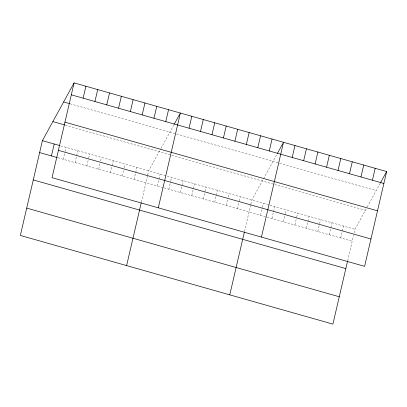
<?xml version="1.0" encoding="UTF-8"?>
<svg xmlns="http://www.w3.org/2000/svg" width="407" height="407" viewBox="0 0 407 407"><rect width="100%" height="100%" fill="white"/><g stroke="black" fill="none" stroke-linecap="round" stroke-linejoin="round"><path stroke-width="0.31" stroke-dasharray="2.04 1.53" d="M63.253 159.279L64.916 152.121M65.054 151.526L66.026 147.354M75.056 162.627L77.834 150.702M86.864 165.975L88.533 158.822M88.67 158.226L89.642 154.05M98.672 169.327L100.061 163.365M100.615 160.979L101.45 157.402M110.48 172.675L113.258 160.75M122.288 176.022L123.677 170.06M124.232 167.679L125.061 164.097M134.096 179.375L136.869 167.45M141.377 202.172L147.568 175.57M147.705 174.969L148.677 170.798L160.633 149.008M157.361 185.974L160.139 174.048M168.824 189.224L170.63 181.471M170.767 180.876L171.601 177.299M180.286 192.475L183.058 180.55M191.743 195.726L194.521 183.801M203.205 198.977L204.869 191.824M205.011 191.224L205.978 187.052M214.667 202.228L217.44 190.303M226.124 205.479L227.513 199.516M228.068 197.13L228.902 193.554M237.586 208.73L239.25 201.572M239.387 200.977L240.359 196.805M244.521 231.425L250.712 204.823M250.849 204.228L251.821 200.056L277.116 153.938M260.505 215.232L262.169 208.074M262.312 207.478L263.283 203.307M271.968 218.483L274.74 206.558M283.425 221.734L285.231 213.98M285.368 213.385L286.202 209.809M294.887 224.985L296.55 217.826M296.693 217.231L297.665 213.059M306.349 228.235L309.122 216.31M317.806 231.486L319.475 224.328M319.612 223.733L320.584 219.561M329.268 234.737L332.041 222.812M340.73 237.988L343.503 226.063M347.664 260.683L353.576 235.277M354.131 232.89L354.965 229.314L366.916 207.524M160.933 148.463L173.972 124.684M367.216 206.975L379.97 183.725M70.136 103.795L175.941 133.806M176.541 133.979L279.085 163.065M279.685 163.238L376.195 190.608M65.262 125.107L365.42 210.251M60.714 145.843L269.312 205.016M269.917 205.189L354.965 229.314M57.936 157.768L163.395 187.683M164.001 187.856L266.539 216.941M267.14 217.114L352.187 241.239"/><path stroke-width="0.61" d="M74.094 82.891L52.035 177.686L364.591 266.346L386.65 171.55L74.094 82.891L42.409 140.654L20.35 235.45L332.906 324.109L347.522 261.294M51.445 155.927L54.217 144.002M83.13 98.163L85.902 86.238M94.938 101.511L97.711 89.586M106.746 104.864L109.519 92.938M118.554 108.211L121.327 96.286M130.362 111.559L133.135 99.634M142.165 114.911L144.943 102.986M153.973 118.259L156.751 106.334M126.618 265.598L141.234 202.778M165.781 121.607L168.559 109.687M158.303 207.829L180.367 113.034L174.267 124.155M189.052 128.21L191.824 116.285M200.509 131.461L203.286 119.536M211.971 134.712L214.743 122.787M223.433 137.963L226.206 126.038M234.89 141.214L237.668 129.289M246.352 144.465L249.125 132.54M257.814 147.716L260.587 135.79M229.762 294.851L244.378 232.036M269.271 150.966L272.049 139.041M261.447 237.088L283.506 142.292L277.406 153.408M292.19 157.468L294.968 145.543M303.653 160.719L306.43 148.794M315.115 163.965L317.887 152.045M326.572 167.216L329.349 155.296M338.034 170.467L340.807 158.547M349.496 173.718L352.269 161.798M360.953 176.969L363.731 165.049M372.415 180.22L375.188 168.3M380.26 183.196L386.65 171.55M71.322 94.816L383.877 183.471M63.64 101.954L69.546 103.627M64.957 122.161L377.513 210.821M52.864 121.591L64.672 124.939M42.409 140.654L59.529 145.513M58.399 150.341L370.955 238.995M39.637 152.579L57.346 157.601M33.272 179.925L345.823 268.584M26.714 208.104L339.265 296.764"/></g></svg>
